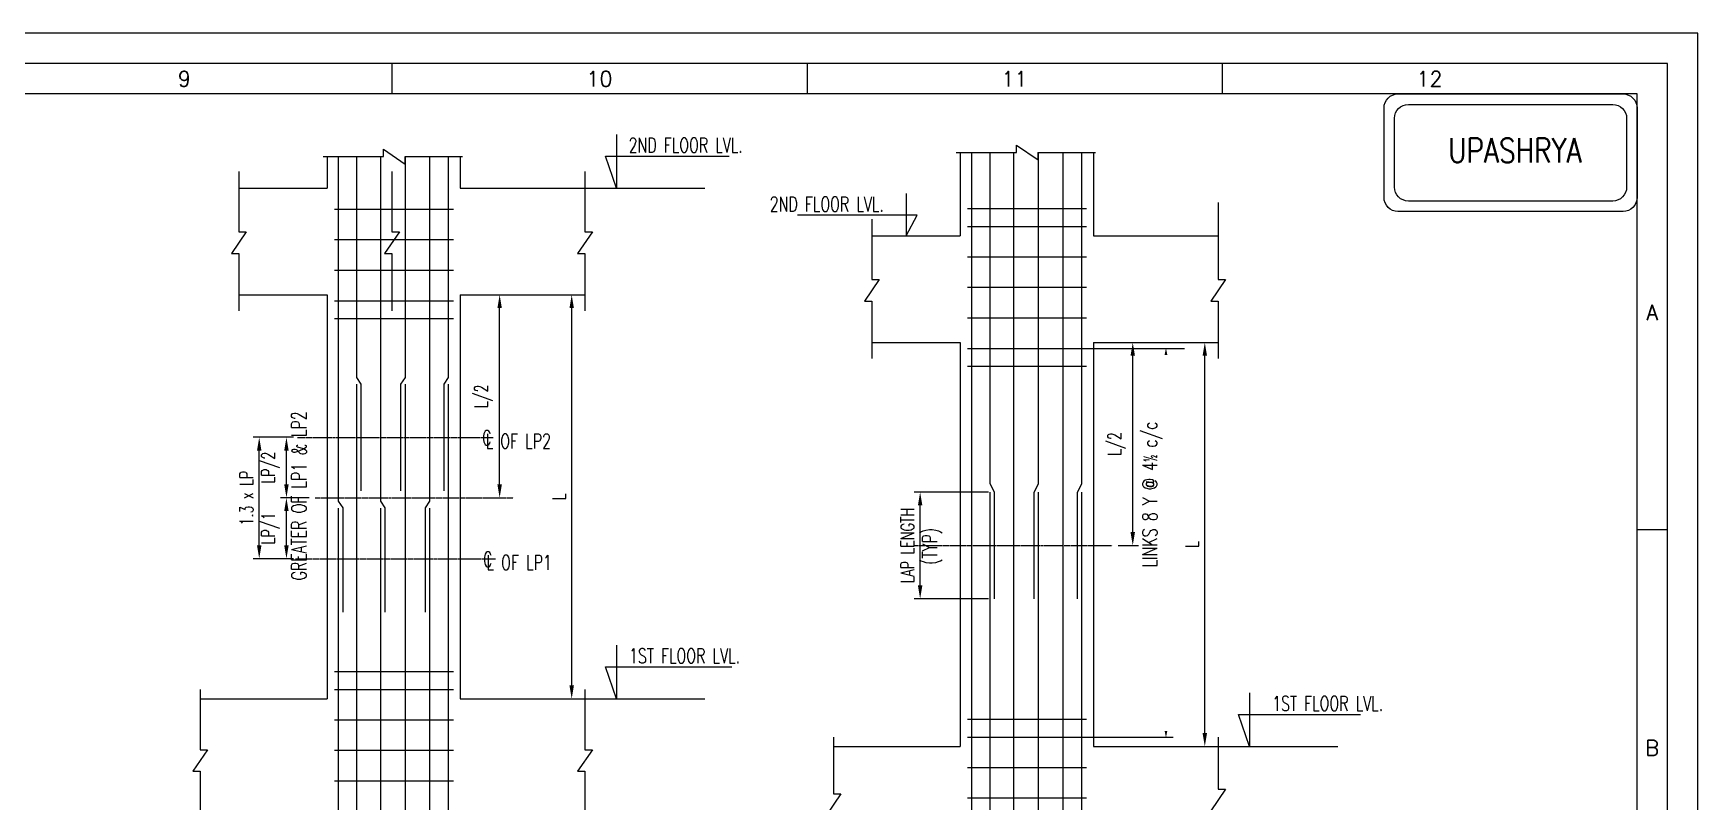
# Model space of a CAD drawing. Header units: inches. Extents: x 61991 to 161106, y 29687 to 64402.
# Drawn here: x 83343 to 84468, y 31880 to 32399 of the extents above; entities that cross this region are included whole.
import ezdxf
from ezdxf.enums import TextEntityAlignment as Align

# ---------------------------------------------------------------- set-up
doc = ezdxf.new("R2010")
doc.units = ezdxf.units.IN
doc.header["$MEASUREMENT"] = 0
doc.header["$PDMODE"] = 2
doc.linetypes.add('CENTER', pattern=[2, 1.25, -0.25, 0.25, -0.25])
for name, color, linetype in [('BEAM', 4, 'Continuous'), ('CEN', 8, 'CENTER'), ('dim', 5, 'Continuous'), ('DIM1', 5, 'Continuous'), ('FOOT', 4, 'Continuous'), ('FRAME', 6, 'Continuous'), ('HACTH', 8, 'Continuous'), ('level', 3, 'Continuous'), ('LINK', 6, 'Continuous'), ('PNA', 8, 'Continuous'), ('TITEL', 1, 'Continuous'), ('txt', 4, 'Continuous')]:
    doc.layers.add(name, color=color, linetype=linetype)
doc.styles.add('ROMANS', font='R.SHX', dxfattribs={"width": 0.7})
doc.dimstyles.new('DIM96', dxfattribs={"dimscale": 0, "dimtxt": 9, "dimasz": 9, "dimexe": 4, "dimexo": 4, "dimgap": 4, "dimtad": 1, "dimdec": 0, "dimzin": 1, "dimdsep": 46, "dimlunit": 4, "dimtxsty": 'ROMANS', "dimcen": 0, "dimclrd": 5, "dimclre": 5, "dimclrt": 4, "dimadec": 0, "dimazin": 0, "dimtfac": 1, "dimtdec": 0, "dimtix": 1, "dimtmove": 2, "dimatfit": 3, "dimfxl": 0, "dimfrac": 1, "dimtzin": 0, "dimlwd": -1, "dimlwe": -1, "dimarcsym": 0})

# ---------------------------------------------------------------- blocks, each defined once
blk = doc.blocks.new('PRA_A1')
at = {"flags": 128}
blk.add_lwpolyline([(0, 0), (841, 0), (841, 594), (0, 594)], close=True, dxfattribs=at)
at = {"layer": 'PNA'}
for p, q in [((625.75, 589), (625.75, 584)), ((694.17, 589), (694.17, 584)), ((762.58, 589), (762.58, 584)), ((831, 512.25), (836, 512.25))]:
    blk.add_line(p, q, dxfattribs=at)
at = {"layer": 'PNA', "color": 1}
for points in [[(10, 5), (836, 5), (836, 589), (10, 589)], [(20, 10), (831, 10), (831, 584), (20, 584)]]:
    blk.add_lwpolyline(points, close=True, dxfattribs=at)
at = {"layer": 'PNA', "style": 'ROMANS'}
for s, p in [('9', (591.53, 586.5)), ('10', (659.95, 586.5)), ('11', (728.37, 586.5)), ('12', (796.78, 586.5)), ('A', (833.5, 548)), ('B', (833.5, 476.25))]:
    blk.add_text(s, height=2.5, dxfattribs=at).set_placement(p, align=Align.MIDDLE)
blk = doc.blocks.new('*D500')
at = {"layer": 'Defpoints', "color": 0}
for p in [(83942.7, 32089.1), (83992.9, 32089.1), (83992.9, 32017.1)]:
    blk.add_point(p, dxfattribs=at)
at = {"layer": 'dim', "color": 5}
for p, q in [((83988.9, 32089.1), (83938.7, 32089.1)), ((83942.7, 32026.1), (83942.7, 32080.1)), ((83988.9, 32017.1), (83938.7, 32017.1))]:
    blk.add_line(p, q, dxfattribs=at)
for points in [[(83941.2, 32080.1), (83944.2, 32080.1), (83942.7, 32089.1)], [(83941.2, 32026.1), (83944.2, 32026.1), (83942.7, 32017.1)]]:
    blk.add_solid(points, dxfattribs=at)
at = {"layer": 'dim', "color": 4, "insert": (83934.2, 32053.1), "char_height": 9, "attachment_point": 5, "rotation": 90, "style": 'ROMANS'}
blk.add_mtext('LAP LENGTH', dxfattribs=at)
blk = doc.blocks.new('*D472')
at = {"layer": 'Defpoints', "color": 0}
for p in [(83496, 32126.2), (83523.2, 32126.2), (83523.2, 32044.1)]:
    blk.add_point(p, dxfattribs=at)
at = {"layer": 'DIM1', "color": 5}
for p, q in [((83519.2, 32126.2), (83492, 32126.2)), ((83496, 32053.1), (83496, 32117.2)), ((83519.2, 32044.1), (83492, 32044.1))]:
    blk.add_line(p, q, dxfattribs=at)
for points in [[(83494.5, 32117.2), (83497.5, 32117.2), (83496, 32126.2)], [(83494.5, 32053.1), (83497.5, 32053.1), (83496, 32044.1)]]:
    blk.add_solid(points, dxfattribs=at)
at = {"layer": 'DIM1', "color": 4, "insert": (83487.5, 32085.1), "char_height": 9, "attachment_point": 5, "rotation": 90, "style": 'ROMANS'}
blk.add_mtext('1.3 x LP', dxfattribs=at)
blk = doc.blocks.new('*D474')
at = {"layer": 'Defpoints', "color": 0}
for p in [(84127.3, 32190.3), (84135.1, 32190.3), (84127.3, 31917.3)]:
    blk.add_point(p, dxfattribs=at)
at = {"layer": 'DIM1', "color": 5}
for p, q in [((84131.3, 32190.3), (84139.1, 32190.3)), ((84135.1, 31926.3), (84135.1, 32181.3)), ((84131.3, 31917.3), (84139.1, 31917.3))]:
    blk.add_line(p, q, dxfattribs=at)
for points in [[(84133.6, 32181.3), (84136.6, 32181.3), (84135.1, 32190.3)], [(84133.6, 31926.3), (84136.6, 31926.3), (84135.1, 31917.3)]]:
    blk.add_solid(points, dxfattribs=at)
at = {"layer": 'DIM1', "color": 4, "insert": (84126.6, 32053.8), "char_height": 9, "attachment_point": 5, "rotation": 90, "style": 'ROMANS'}
blk.add_mtext('L', dxfattribs=at)
blk = doc.blocks.new('*D475')
at = {"layer": 'Defpoints', "color": 0}
for p in [(84072.5, 32190.3), (84086.4, 32190.3), (84072.5, 32053.1)]:
    blk.add_point(p, dxfattribs=at)
at = {"layer": 'DIM1', "color": 5}
for p, q in [((84076.5, 32190.3), (84090.4, 32190.3)), ((84086.4, 32062.1), (84086.4, 32181.3)), ((84076.5, 32053.1), (84090.4, 32053.1))]:
    blk.add_line(p, q, dxfattribs=at)
for points in [[(84084.9, 32181.3), (84087.9, 32181.3), (84086.4, 32190.3)], [(84084.9, 32062.1), (84087.9, 32062.1), (84086.4, 32053.1)]]:
    blk.add_solid(points, dxfattribs=at)
at = {"layer": 'DIM1', "color": 4, "insert": (84075.6, 32121.7), "char_height": 9, "attachment_point": 5, "rotation": 90, "style": 'ROMANS'}
blk.add_mtext('L/2', dxfattribs=at)
blk = doc.blocks.new('*D476')
at = {"layer": 'Defpoints', "color": 0}
for p in [(83699.3, 32222.5), (83707.2, 32222.5), (83699.3, 31949.5)]:
    blk.add_point(p, dxfattribs=at)
at = {"layer": 'DIM1', "color": 5}
for p, q in [((83703.3, 32222.5), (83711.2, 32222.5)), ((83707.2, 31958.5), (83707.2, 32213.5)), ((83703.3, 31949.5), (83711.2, 31949.5))]:
    blk.add_line(p, q, dxfattribs=at)
for points in [[(83705.7, 32213.5), (83708.7, 32213.5), (83707.2, 32222.5)], [(83705.7, 31958.5), (83708.7, 31958.5), (83707.2, 31949.5)]]:
    blk.add_solid(points, dxfattribs=at)
at = {"layer": 'DIM1', "color": 4, "insert": (83698.7, 32086), "char_height": 9, "attachment_point": 5, "rotation": 90, "style": 'ROMANS'}
blk.add_mtext('L', dxfattribs=at)
blk = doc.blocks.new('*D477')
at = {"layer": 'Defpoints', "color": 0}
for p in [(83644.6, 32222.5), (83658.5, 32222.5), (83644.6, 32085.3)]:
    blk.add_point(p, dxfattribs=at)
at = {"layer": 'DIM1', "color": 5}
for p, q in [((83648.6, 32222.5), (83662.5, 32222.5)), ((83658.5, 32094.3), (83658.5, 32213.5)), ((83648.6, 32085.3), (83662.5, 32085.3))]:
    blk.add_line(p, q, dxfattribs=at)
for points in [[(83657, 32213.5), (83660, 32213.5), (83658.5, 32222.5)], [(83657, 32094.3), (83660, 32094.3), (83658.5, 32085.3)]]:
    blk.add_solid(points, dxfattribs=at)
at = {"layer": 'DIM1', "color": 4, "insert": (83647.6, 32153.9), "char_height": 9, "attachment_point": 5, "rotation": 90, "style": 'ROMANS'}
blk.add_mtext('L/2', dxfattribs=at)
blk = doc.blocks.new('*D481')
at = {"layer": 'Defpoints', "color": 0}
for p in [(83514.4, 32085.3), (83533.8, 32085.3), (83521.4, 32044.1)]:
    blk.add_point(p, dxfattribs=at)
at = {"layer": 'DIM1', "color": 5}
for p, q in [((83529.8, 32085.3), (83510.4, 32085.3)), ((83514.4, 32053.1), (83514.4, 32076.3)), ((83517.4, 32044.1), (83510.4, 32044.1))]:
    blk.add_line(p, q, dxfattribs=at)
for points in [[(83512.9, 32076.3), (83515.9, 32076.3), (83514.4, 32085.3)], [(83512.9, 32053.1), (83515.9, 32053.1), (83514.4, 32044.1)]]:
    blk.add_solid(points, dxfattribs=at)
at = {"layer": 'DIM1', "color": 4, "insert": (83503.6, 32064.7), "char_height": 9, "attachment_point": 5, "rotation": 90, "style": 'ROMANS'}
blk.add_mtext('LP/1', dxfattribs=at)
blk = doc.blocks.new('*D482')
at = {"layer": 'Defpoints', "color": 0}
for p in [(83514.4, 32126.2), (83514.4, 32126.2), (83533.8, 32085.3)]:
    blk.add_point(p, dxfattribs=at)
at = {"layer": 'DIM1', "color": 5}
for p, q in [((83514.4, 32094.3), (83514.4, 32117.2)), ((83529.8, 32085.3), (83510.4, 32085.3))]:
    blk.add_line(p, q, dxfattribs=at)
for points in [[(83512.9, 32117.2), (83515.9, 32117.2), (83514.4, 32126.2)], [(83512.9, 32094.3), (83515.9, 32094.3), (83514.4, 32085.3)]]:
    blk.add_solid(points, dxfattribs=at)
at = {"layer": 'DIM1', "color": 4, "insert": (83503.6, 32105.7), "char_height": 9, "attachment_point": 5, "rotation": 90, "style": 'ROMANS'}
blk.add_mtext('LP/2', dxfattribs=at)

msp = doc.modelspace()

# ---------------------------------------------------------------- linework, layer by layer
at = {"layer": 'BEAM', "color": 1, "linetype": 'ByBlock', "lineweight": -2, "ltscale": 20}
for points in [[(84265.63728, 32358.11156), (84417.86385, 32358.11156, -0.4142135624), (84427.25082, 32348.72458), (84427.25082, 32288.1558, -0.4142135624), (84417.86385, 32278.76882), (84265.63728, 32278.76882, -0.4142135624), (84256.2503, 32288.1558), (84256.2503, 32348.72458, -0.4142135624)], [(84272.67751, 32351.07133), (84410.82362, 32351.07133, -0.4142135624), (84420.21059, 32341.68435), (84420.21059, 32295.19602, -0.4142135624), (84410.82362, 32285.80905), (84272.67751, 32285.80905, -0.4142135624), (84263.29053, 32295.19602), (84263.29053, 32341.68435, -0.4142135624)]]:
    msp.add_lwpolyline(points, format="xyb", close=True, dxfattribs=at)
at = {"layer": 'CEN'}
for p, q in [((83521.91932, 32126.15017), (83654.02432, 32126.15017)), ((83533.76932, 32085.3036), (83667.86932, 32085.3036)), ((83938.44496, 32053.10647), (84072.54496, 32053.10647)), ((83520.63454, 32044.08824), (83655.69454, 32044.08824))]:
    msp.add_line(p, q, dxfattribs=at)
at = {"layer": 'dim'}
for p, q in [((83716.18016, 32294.4711), (83797.12614, 32294.4711)), ((84055.21757, 32186.27245), (84121.46035, 32186.27245)), ((83716.18016, 31949.4711), (83797.12614, 31949.4711)), ((84055.21757, 31923.66884), (84113.74423, 31923.66884)), ((84144.11893, 31917.27397), (84225.06492, 31917.27397))]:
    msp.add_line(p, q, dxfattribs=at)
at = {"layer": 'dim', "flags": 128}
msp.add_lwpolyline([(84108.86033, 31927.78634, 1.83638, 0, 0), (84108.86033, 31923.19844, 0, 0, 0), (84108.86033, 32088.45265, 0, 0, 0), (84108.86033, 32186.44317, 0, 1.83638, 0), (84108.86033, 32181.85527, 0, 0, 0)], format="xyseb", dxfattribs=at)
at = {"layer": 'FOOT', "linetype": 'Continuous'}
for p, q in [((83541.84454, 32315.78283), (83541.84454, 32294.4711)), ((83631.84454, 32315.78283), (83631.84454, 32294.4711)), ((83969.78332, 32318.8464), (83969.78332, 32262.27397)), ((84059.78332, 32318.8464), (84059.78332, 32262.27397)), ((83482.19294, 32294.4711), (83541.84454, 32294.4711)), ((83631.84454, 32294.4711), (83716.18016, 32294.4711)), ((83910.13171, 32262.27397), (83969.78332, 32262.27397)), ((84059.78332, 32262.27397), (84144.11893, 32262.27397)), ((83482.19294, 32222.4711), (83541.84454, 32222.4711)), ((83541.84454, 32222.4711), (83541.84454, 31949.4711)), ((83631.84454, 32222.4711), (83631.84454, 31949.4711)), ((83631.84454, 32222.4711), (83716.18016, 32222.4711)), ((83910.13171, 32190.27397), (83969.78332, 32190.27397)), ((83969.78332, 32190.27397), (83969.78332, 31917.27397)), ((84059.78332, 32190.27397), (84059.78332, 31917.27397)), ((84059.78332, 32190.27397), (84144.11893, 32190.27397)), ((83456.13161, 31949.4711), (83541.84454, 31949.4711)), ((83631.84454, 31949.4711), (83716.18016, 31949.4711)), ((83884.07039, 31917.27397), (83969.78332, 31917.27397)), ((84059.78332, 31917.27397), (84144.11893, 31917.27397))]:
    msp.add_line(p, q, dxfattribs=at)
at = {"layer": 'FRAME'}
for p, q in [((83549.64454, 32083.08824), (83549.64454, 32315.78283)), ((83561.99781, 32166.54271), (83561.99781, 32315.78283)), ((83578.15034, 32083.08824), (83578.15034, 32315.78283)), ((83594.79512, 32166.54271), (83594.79512, 32315.78283)), ((83611.37348, 32083.08824), (83611.37348, 32315.78283)), ((83624.04454, 32166.54271), (83624.04454, 32315.78283)), ((83977.58332, 31748.60647), (83977.58332, 32318.8464)), ((83989.93659, 32094.68647), (83989.93659, 32318.8464)), ((84006.08912, 31748.60647), (84006.08912, 32318.8464)), ((84022.7339, 32094.68647), (84022.7339, 32318.8464)), ((84039.31225, 31748.60647), (84039.31225, 32318.8464)), ((84051.98332, 32094.68647), (84051.98332, 32318.8464)), ((83564.99781, 32162.04271), (83561.99781, 32166.54271)), ((83591.79512, 32162.04271), (83594.79512, 32166.54271)), ((83621.04454, 32162.04271), (83624.04454, 32166.54271)), ((83561.99781, 31820.04271), (83561.99781, 32162.04271)), ((83564.99781, 32090.04271), (83564.99781, 32162.04271)), ((83591.79512, 32090.04271), (83591.79512, 32162.04271)), ((83594.79512, 31820.04271), (83594.79512, 32162.04271)), ((83621.04454, 32090.04271), (83621.04454, 32162.04271)), ((83624.04454, 31820.04271), (83624.04454, 32162.04271)), ((83992.93659, 32089.10647), (83989.93659, 32094.68647)), ((83989.93659, 31763.17808), (83989.93659, 32089.10647)), ((83992.93659, 32017.10647), (83992.93659, 32089.10647)), ((84019.7339, 32089.10647), (84022.7339, 32094.68647)), ((84019.7339, 32017.10647), (84019.7339, 32089.10647)), ((84022.7339, 31744.10647), (84022.7339, 32089.10647)), ((84048.98332, 32089.10647), (84051.98332, 32094.68647)), ((84048.98332, 32017.10647), (84048.98332, 32089.10647)), ((84051.98332, 31696.89111), (84051.98332, 32089.10647)), ((83552.64454, 32078.58824), (83549.64454, 32083.08824)), ((83549.64454, 31738.08824), (83549.64454, 32078.25271)), ((83552.64454, 32008.08824), (83552.64454, 32078.58824)), ((83581.15034, 32078.58824), (83578.15034, 32083.08824)), ((83578.15034, 31738.08824), (83578.15034, 32078.25271)), ((83581.15034, 32008.08824), (83581.15034, 32078.58824)), ((83608.37348, 32078.58824), (83611.37348, 32083.08824)), ((83608.37348, 32008.08824), (83608.37348, 32078.58824)), ((83611.37348, 31738.08824), (83611.37348, 32078.25271)), ((83884.07039, 31917.27397), (83884.07039, 31917.27397))]:
    msp.add_line(p, q, dxfattribs=at)
at = {"layer": 'HACTH'}
for points in [[(83539.22643, 32315.78283), (83579.96532, 32315.78283), (83579.96532, 32320.77376), (83594.56983, 32310.79191), (83594.56983, 32315.78283), (83633.38706, 32315.78283)], [(83967.16521, 32318.62914), (84007.9041, 32318.62914), (84007.9041, 32323.62006), (84022.5086, 32313.63821), (84022.5086, 32318.62914), (84061.32584, 32318.62914)], [(83482.19294, 32305.78004), (83482.19294, 32265.04114), (83487.18386, 32265.04114), (83477.20201, 32250.43664), (83482.19294, 32250.43664), (83482.19294, 32211.6194)], [(83585.73204, 32305.78004), (83585.73204, 32265.04114), (83590.72297, 32265.04114), (83580.74111, 32250.43664), (83585.73204, 32250.43664), (83585.73204, 32211.6194)], [(83716.18016, 32305.78004), (83716.18016, 32265.04114), (83721.17108, 32265.04114), (83711.18923, 32250.43664), (83716.18016, 32250.43664), (83716.18016, 32211.6194)], [(84144.11893, 32284.76758), (84144.11893, 32232.84402), (84149.10986, 32232.84402), (84139.12801, 32218.23951), (84144.11893, 32218.23951), (84144.11893, 32179.42228)], [(83910.13171, 32273.58291), (83910.13171, 32232.84402), (83915.12264, 32232.84402), (83905.14078, 32218.23951), (83910.13171, 32218.23951), (83910.13171, 32179.42228)], [(83456.13161, 31955.8599), (83456.13161, 31915.12101), (83461.12254, 31915.12101), (83451.14069, 31900.51651), (83456.13161, 31900.51651), (83456.13161, 31869.10241)], [(83716.18016, 31955.8599), (83716.18016, 31915.12101), (83721.17108, 31915.12101), (83711.18923, 31900.51651), (83716.18016, 31900.51651), (83716.18016, 31869.10241)], [(83884.07039, 31923.66278), (83884.07039, 31885.30389), (83889.06131, 31885.30389), (83879.07946, 31870.69938), (83884.07039, 31870.69938), (83884.07039, 31835.67143)], [(84144.11893, 31923.66278), (84144.11893, 31888.34389), (84149.10986, 31888.34389), (84139.12801, 31873.73938), (84144.11893, 31873.73938), (84144.11893, 31836.90528)]]:
    msp.add_lwpolyline(points, dxfattribs=at)
at = {"layer": 'level', "color": 2}
for points in [[(83737.37672, 32330.83814), (83737.37672, 32294.4711), (83730.01035, 32316.1224), (83813.56889, 32316.1224)], [(83933.33073, 32290.94255), (83933.33073, 32262.27397), (83940.6971, 32276.22681), (83859.85019, 32276.22681)], [(83737.37672, 31985.83814), (83737.37672, 31949.4711), (83730.01035, 31971.1224), (83815.3435, 31971.1224)], [(84165.31549, 31953.64102), (84165.31549, 31917.27397), (84157.94913, 31938.92528), (84240.40607, 31938.92528)]]:
    msp.add_lwpolyline(points, dxfattribs=at)
at = {"layer": 'LINK'}
for p, q in [((83546.86242, 32280.28597), (83627.2788, 32280.28597)), ((83974.80119, 32280.66884), (84055.21757, 32280.66884)), ((83974.80119, 32268.66884), (84055.21757, 32268.66884)), ((83546.86242, 32259.70597), (83627.2788, 32259.70597)), ((83974.80119, 32248.08884), (84055.21757, 32248.08884)), ((83546.86242, 32239.12597), (83627.2788, 32239.12597)), ((83974.80119, 32227.50884), (84055.21757, 32227.50884)), ((83546.86242, 32218.46957), (83627.2788, 32218.46957)), ((83546.86242, 32206.46957), (83627.2788, 32206.46957)), ((83974.80119, 32206.92884), (84055.21757, 32206.92884)), ((83974.80119, 32186.27245), (84055.21757, 32186.27245)), ((83974.80119, 32174.27245), (84055.21757, 32174.27245)), ((83546.86242, 31967.86597), (83627.2788, 31967.86597)), ((83546.86242, 31955.86597), (83627.2788, 31955.86597)), ((83546.86242, 31935.28597), (83627.2788, 31935.28597)), ((83974.80119, 31935.66884), (84055.21757, 31935.66884)), ((83974.80119, 31923.66884), (84055.21757, 31923.66884)), ((83546.86242, 31914.70597), (83627.2788, 31914.70597)), ((83546.86242, 31894.12597), (83627.2788, 31894.12597)), ((83974.80119, 31903.08884), (84055.21757, 31903.08884)), ((83974.80119, 31882.50884), (84055.21757, 31882.50884))]:
    msp.add_line(p, q, dxfattribs=at)

# ---------------------------------------------------------------- block references
at = {"color": 2, "xscale": 4.099999999860302, "yscale": 4.099999999976717, "zscale": 4.099999999933744}
msp.add_blockref('PRA_A1', (81020.15082, 29963.71156), dxfattribs=at)

# ---------------------------------------------------------------- texts
at = {"layer": 'TITEL', "color": 2, "linetype": 'Continuous', "style": 'ROMANS', "width": 0.8}
msp.add_text('UPASHRYA', height=16.427203, dxfattribs=at).set_placement((84299.59327, 32311.77172))
at = {"layer": 'txt', "color": 4, "style": 'ROMANS', "width": 0.7}
for s, p in [('2ND FLOOR LVL.', (83784.25781, 32318.59246)), ('2ND FLOOR LVL.', (83879.60821, 32278.69686)), ('1ST FLOOR LVL.', (83783.45739, 31973.59246)), ('1ST FLOOR LVL.', (84218.12998, 31941.39533))]:
    msp.add_text(s, height=10, dxfattribs=at).set_placement(p, align=Align.CENTER)
at = {"layer": 'txt', "linetype": 'ByBlock', "style": 'ROMANS', "width": 0.7}
for s, p in [('GREATER OF LP1 & LP2', (83522.85541, 32086.6338)), ('(TYP)', (83949.90392, 32052.53614))]:
    msp.add_text(s, height=10, rotation=90, dxfattribs=at).set_placement(p, align=Align.MIDDLE)
for s, p in [('C', (83649.85226, 32125.80675)), ('L OF LP2', (83671.09226, 32123.58675)), ('C', (83650.45748, 32043.74482)), ('L OF LP1', (83671.69748, 32041.52482))]:
    msp.add_text(s, height=10, dxfattribs=at).set_placement(p, align=Align.MIDDLE)
at = {"layer": 'txt', "linetype": 'ByBlock', "lineweight": -2, "ltscale": 20, "insert": (84093.00457, 32087.49412), "char_height": 10, "width": 175.3159323, "attachment_point": 2, "rotation": 90, "style": 'ROMANS'}
msp.add_mtext('LINKS 8 Y @ 4{\\Fromans|c0;\\H0.9583X;½} c/c', dxfattribs=at)

# ---------------------------------------------------------------- dimensions: what is measured, and where the dimension line sits
at = {"layer": 'dim'}
dim = msp.add_linear_dim(base=(83942.69566, 32089.10647), p1=(83992.93659, 32017.10647), p2=(83992.93659, 32089.10647), angle=90, text='LAP LENGTH', dimstyle='DIM96', override={"dimscale": 1}, dxfattribs=at)
dim.commit()
dim.dimension.update_dxf_attribs({"geometry": '*D500', "text_midpoint": (83934.19566, 32053.10647)})
at = {"layer": 'DIM1'}
for base, p1, p2, text, picture, middle in [((83658.48945, 32222.4711), (83644.60619, 32085.3036), (83644.60619, 32222.4711), 'L/2', '*D477', (83647.63231, 32153.88735)), ((83707.19445, 32222.4711), (83699.33445, 31949.4711), (83699.33445, 32222.4711), 'L', '*D476', (83698.69445, 32085.9711)), ((84086.42823, 32190.27397), (84072.54496, 32053.10647), (84072.54496, 32190.27397), 'L/2', '*D475', (84075.57108, 32121.69022)), ((84135.13323, 32190.27397), (84127.27323, 31917.27397), (84127.27323, 32190.27397), 'L', '*D474', (84126.63323, 32053.77397)), ((83495.98954, 32126.15017), (83523.19954, 32044.08824), (83523.19954, 32126.15017), '1.3 x LP', '*D472', (83487.48954, 32085.1192)), ((83514.42945, 32126.15017), (83533.76932, 32085.3036), (83514.42945, 32126.15017), 'LP/2', '*D482', (83503.57231, 32105.72688)), ((83514.42945, 32085.3036), (83521.39954, 32044.08824), (83533.76932, 32085.3036), 'LP/1', '*D481', (83503.57231, 32064.69592))]:
    dim = msp.add_linear_dim(base=base, p1=p1, p2=p2, angle=90, text=text, dimstyle='DIM96', override={"dimscale": 1}, dxfattribs=at)
    dim.commit()
    dim.dimension.update_dxf_attribs({"geometry": picture, "text_midpoint": middle})

doc.saveas('drawing.dxf')
